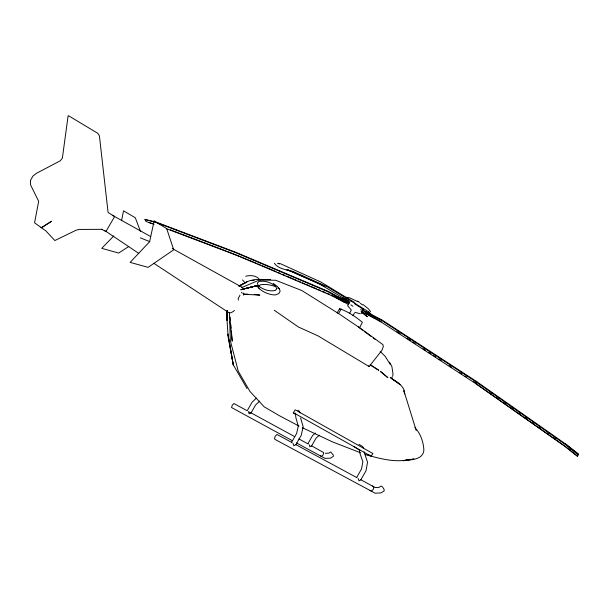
<?xml version="1.0" encoding="UTF-8"?>
<svg xmlns="http://www.w3.org/2000/svg" width="609" height="609" viewBox="0 0 609 609"><rect width="100%" height="100%" fill="white"/><g stroke="black" fill="none" stroke-linecap="round" stroke-linejoin="round"><path stroke-width="0.91" d="M227.271 311.146L227.119 320.106L227.21 310.643M227.119 320.106L227.248 311.009M227.248 310.521L227.02 320.029L227.309 310.826M227.302 310.803L227.005 319.961L228.147 337.043L233.255 364.814L247.026 388.565M245.975 282.804L246.98 281.8L250.025 280.635L254.181 280.14M392.66 376.293L393.026 374.154L391.876 366.481L389.425 362.172M121.556 220.755L123.52 210.821L135.297 217.748L140.481 231.458M578.55 454.261L565.472 443.915L578.55 454.261L577.439 456.225L564.49 445.978L475.758 383.617L382.878 323.113L365.141 313.209L375.753 318.667L361.015 311.237M349.406 313.643L351.34 310.05L347.655 305.764L350.03 301.63M311.572 446.001L316.018 438.221L319.428 435.191M356.646 477.525L361.54 468.953L362.865 461.713L359.866 453.256L359.257 449.518M360.802 479.884L366.009 470.742L367.547 462.246L364.098 451.787M250.992 413.009L255.605 404.977L259.655 401.118M361.175 313.635L362.363 311.572M291.544 442.347L296.629 433.463L298.273 426.102L295.883 417.736L295.403 413.069M295.822 444.783L301.242 435.313L303.153 426.673L300.61 417.98M307.857 443.801L312.6 435.519L315.393 433.022M337.203 312.744L339.639 308.687C347.952 311.564 355.648 316.672 362.393 322.313L359.569 327.726L338.52 313.528L301.919 290.584L275.641 280.254L259.19 280.117L241.606 287.615M341.223 309.014L338.52 313.528L337.911 313.544M352.946 315.553L354.43 313.125M369.054 366.641L382.033 350.175L383.327 346.521L382.886 344.61L358.45 326.789M113.83 235.896L101.756 248.32L118.641 253.055L128.75 246.516M256.397 398.073L252.088 402.191L247.178 410.755L233.902 403.523L232.265 405.168L231.557 407.535L292.35 440.695M155.462 222.224L235.295 252.507L328.015 291.764L345.63 301.615L346.148 301.204L349.429 302.985M360.642 479.808L359.028 480.882L358.115 478.446M112.277 215.738L112.695 215.464L150.743 236.589M41.656 227.736L51.628 221.219L41.374 227.606M311.344 445.902L309.874 446.839L309.182 444.722M295.639 444.692L293.858 445.75L292.921 443.23M239.154 286.047L246.98 281.8M239.2 286.047L246.363 282.218M238.705 286.047L246.044 282.37M257.729 285.461L240.715 289.77L257.135 285.629M257.135 285.606L241.636 289.427L257.044 285.705M405.807 460.183C392.166 462.239 378.181 458.059 365.118 454.558M407.497 459.795L409.187 459.414L403.265 460.754L413.907 459.034L406.683 460.084C413.267 459.978 423.316 458.6 423.872 450.165C423.499 442.058 420.606 433.578 414.912 427.64M251.075 280.437L255.78 279.554L270.67 279.516M245.716 276.25C250.718 274.925 256.922 275.466 260.035 280.125M362.606 309.654L363.543 309.501L354.636 303.815M154.062 224.378L145.977 221.455L144.934 219.484L156.513 222.232L236.231 252.453L328.875 291.673L346.148 301.204L336.868 296.537L346.688 301.295M325.297 453.286L328.708 453.187L330.717 451.954L333.214 454.946L333.412 456.339L330.405 458.181L324.962 458.356L296.507 442.949M247.787 294.124L243.334 294.246L259.837 295.114L254.181 294.391M102.091 229.319L79.033 229.441L76.11 230.217L54.833 240.547L45.949 230.971L40.887 227.347M345.927 297.268L349.368 297.717L357.925 301.721M344.093 298.151L342.136 297.717L342.365 298.547L346.765 301.874M286.672 269.848L292.838 271.348L327.239 286.748L355.816 303.921M367.585 454.71L370.219 455.395M144.934 219.484L154.587 221.996M290.173 270.936C284.647 269.353 277.864 268.325 274.347 263.263M354.925 312.318L360.254 313.764M149.053 222.567L152.57 223.64M275.801 286.618C270.883 285.012 265.577 283.824 260.416 284.784L258.376 286.405L258.589 287.182M170.238 229.76L226.137 251.007M227.911 251.684L256.054 263.111M166.554 228.748L238.568 256.054L330.382 295.091L345.265 302.597L335.43 297.154L348.173 304.401M360.597 452.791L332.575 441.928L302.315 427.701M140.306 237.83L149.844 241.666M257.805 263.849L260.424 264.968M262.174 265.707L276.159 271.637M277.91 272.383L280.528 273.494M282.279 274.233L284.898 275.344M286.649 276.09L296.263 280.163M298.014 280.909L300.633 282.02M302.384 282.759L305.002 283.87M306.753 284.616L309.372 285.728M311.123 286.466L316.368 288.696M318.111 289.435L320.737 290.546M322.488 291.292L325.107 292.404M326.858 293.142L329.477 294.254M288.08 270L324.879 286.283M288.072 270.008L319.71 284.083L349.041 301.516L344.839 298.874L348.12 301.143M279.417 264.047L277.712 263.278L280.353 263.682L320.897 282.02L354.278 302.292M331.227 295L335.871 297.222M336.648 297.588L338.315 298.44M362.781 309.905L376.354 317.609L365.354 311.435L381.934 319.938L476.223 381.295L565.601 444.022M299.08 426.102L279.622 415.833L264.184 406.82L250.01 391.488L238.256 371.201L230.339 340.667L229.403 312.432M360.65 309.623L381.272 320.144L475.69 381.615L565.106 444.38L578.048 454.893M291.985 442.56L277.011 434.468L275.154 436.31L274.484 438.96L275.687 439.774L375.121 493.191L380.96 492.909L384.21 490.854L384.043 489.331L382.521 486.911L381.165 486.028L378.973 487.413L375.281 487.573L360.832 479.77M295.312 444.357L356.874 477.631M251.388 413.047L294.687 436.623M298.852 438.891L308.009 443.877M311.176 445.598L323.683 452.616L323.12 454.946L321.445 456.453L320.357 455.639M172.248 248.525L242.557 287.555M357.407 301.135L359.599 302.353M354.956 303.427L368.582 311.793L370.858 313.711L370.904 314.442M372.845 316.809L376.027 318.583M376.826 319.025L381.295 321.613M101.596 229.235L105.897 231.58L114.659 216.492L108.09 212.518L99.427 135.944L97.866 133.356L68.68 115.824L68.109 115.809L62.377 158.127L60.321 160.768L36.555 173.245L33.008 176.016L30.45 180.401L30.602 184.961L38.671 201.32L34.561 222.81L40.696 227.21M370.805 365.43L373.195 366.892M374.002 367.379L378.798 370.302L370.196 364.547M358.99 444.319L362.797 446.694L363.535 448.422M345.63 301.615L348.584 303.472M350.799 304.858L353.014 306.251M297.847 410.23L299.232 411.113L300.07 412.948M353.913 446.549L359.843 450.31M372.373 486.005L373.759 486.896L373.256 489.484L371.376 491.174L369.998 490.275M277.986 288.004L279.333 288.872L280.163 291.041L278.892 293.568L275.093 294.992C268.044 294.642 260.926 291.429 256.701 285.674M293.157 412.902L295.472 414.402M396.977 331.661L400.136 333.724M407.254 338.36L410.42 340.423M412.795 341.969L415.163 343.514M423.072 348.66L425.447 350.205M428.607 352.268L430.982 353.814M433.357 355.359L435.724 356.904M438.891 358.967L441.266 360.513M449.168 365.666L451.543 367.212M459.452 372.358L461.828 373.903M464.987 375.966L466.57 376.994M473.688 381.63L476.847 383.693M138.837 253.435L104.778 230.575M153.871 263.324L229.037 312.79A14.334 5.435 -61.2 0 0 234.457 310.423M380.214 351.484L385.17 356.311L390.08 364.174M489.994 392.927L491.539 394.015M496.175 397.274L498.497 398.903M503.909 402.701L505.455 403.79M510.098 407.048L513.189 409.218M518.602 413.016L520.147 414.105M524.783 417.363L527.105 418.992M532.517 422.791L534.063 423.879M538.699 427.137L540.244 428.226M547.202 433.113L548.755 434.202M553.391 437.46L555.712 439.089M476.36 383.936L564.619 446.062L577.439 456.225M391.754 378.615C397.312 382.406 404.779 386.144 404.673 393.985L403.881 390.772L416.206 430.494M274.233 310.225L298.395 326.987L318.005 335.879L369.123 366.557L368.567 365.842M476.223 381.295L476.832 381.729M391.42 378.364L390.186 377.473L400.067 384.454L392.082 378.806L392.013 376.994M360.246 303.274L362.507 304.934M359.645 328.03L362.675 330.245M364.182 331.349L370.995 336.328M373.264 337.987L375.532 339.647M273.175 283.36L277.293 286.367L279.333 288.872M345.273 298.714L347.237 300.184M363.116 304.607L368.239 308.687L370.561 311.587M569.255 448.985L570.671 450.112M361.632 312.31L367.402 316.794L361.525 311.861M242.542 279.957L244.255 281.868M241.468 292.282L242.321 293.302M259.335 288.841L258.665 287.509M239.916 295.076C240.045 296.507 237.35 297.877 238.416 300.108M339.639 308.687L339.792 309.38M228.611 337.805L227.972 334.075L233.255 364.814L229.578 343.392M228.931 339.662L229.25 341.527M230.08 321.483L232.219 341.207L231.367 330.976M230.217 317.03L230.522 320.753M230.834 324.468L231.138 328.19M368.704 311.816L368.795 313.909M243.806 292.967A14.334 5.435 -61.2 0 1 243.379 295.129M154.13 220.976L149.586 241.743L130.136 262.388L148.139 267.351L173.702 249.797L166.668 228.573L154.13 220.976M372.807 453.477L371.201 456.301L293.492 412.727L295.167 409.804L372.807 453.477M276.798 288.712L275.367 290.44C269.414 291.78 263.004 289.656 258.437 285.735L257.272 283.254L258.711 281.624C264.664 280.224 271.051 282.492 275.633 286.352L276.798 288.712M250.733 412.887L249.134 413.815L248.434 411.638L250.733 412.887M382.285 372.898L380.275 371.292L387.834 377.656L382.285 372.898"/></g></svg>
